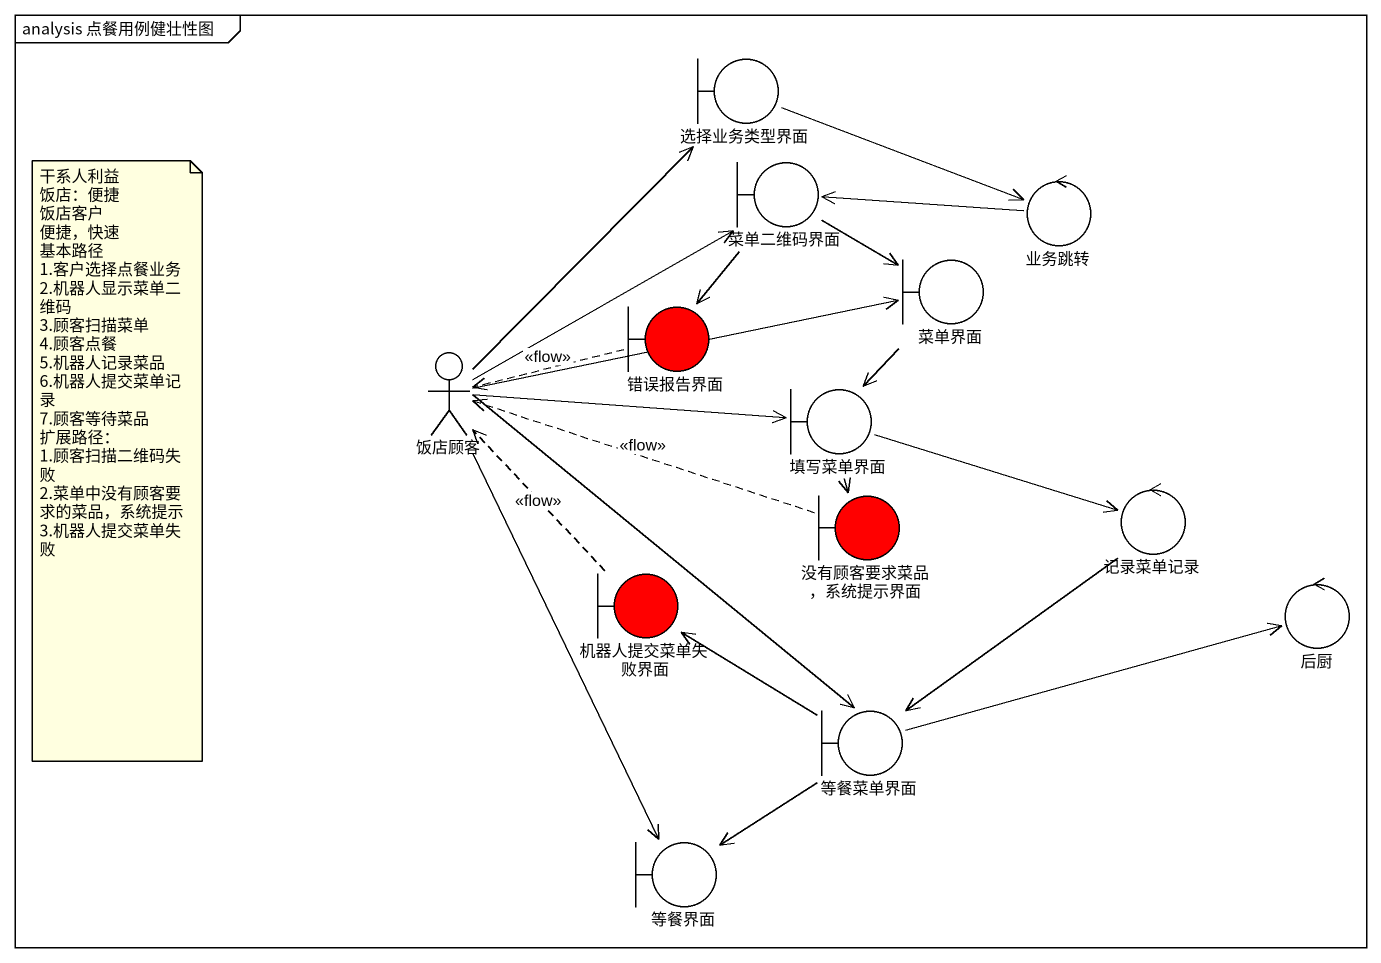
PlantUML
@startuml
mainframe analysis 点餐用例健壮性图
boundary 选择业务类型界面
boundary 菜单二维码界面
control 业务跳转
boundary 错误报告界面 #FF0000
boundary 菜单界面
actor 饭店顾客
boundary 填写菜单界面
boundary "没有顾客要求菜品，系统提示界面" as 没有顾客要求菜品_系统提示界面 #FF0000
control 记录菜单记录
boundary 机器人提交菜单失败界面 #FF0000
control 后厨
boundary 等餐菜单界面
boundary 等餐界面
选择业务类型界面 -right-> 业务跳转
菜单二维码界面 --> 错误报告界面
菜单二维码界面 -right-> 菜单界面
业务跳转 -left-> 菜单二维码界面
错误报告界面 .left.> 饭店顾客 : <<flow>>
菜单界面 --> 填写菜单界面
饭店顾客 -up-> 选择业务类型界面
饭店顾客 -up-> 菜单二维码界面
饭店顾客 -right-> 菜单界面
饭店顾客 -right-> 填写菜单界面
饭店顾客 --> 等餐菜单界面
饭店顾客 --> 等餐界面
填写菜单界面 --> 没有顾客要求菜品_系统提示界面
填写菜单界面 -right-> 记录菜单记录
没有顾客要求菜品_系统提示界面 .left.> 饭店顾客 : <<flow>>
记录菜单记录 --> 等餐菜单界面
机器人提交菜单失败界面 .up.> 饭店顾客 : <<flow>>
等餐菜单界面 -left-> 机器人提交菜单失败界面
等餐菜单界面 -right-> 后厨
等餐菜单界面 --> 等餐界面
note as N1
  干系人利益
  饭店：便捷
  饭店客户
  便捷，快速
  基本路径
  1.客户选择点餐业务
  2.机器人显示菜单二维码
  3.顾客扫描菜单
  4.顾客点餐
  5.机器人记录菜品
  6.机器人提交菜单记录
  7.顾客等待菜品
  扩展路径：
  1.顾客扫描二维码失败
  2.菜单中没有顾客要求的菜品，系统提示
  3.机器人提交菜单失败
end note
@enduml
